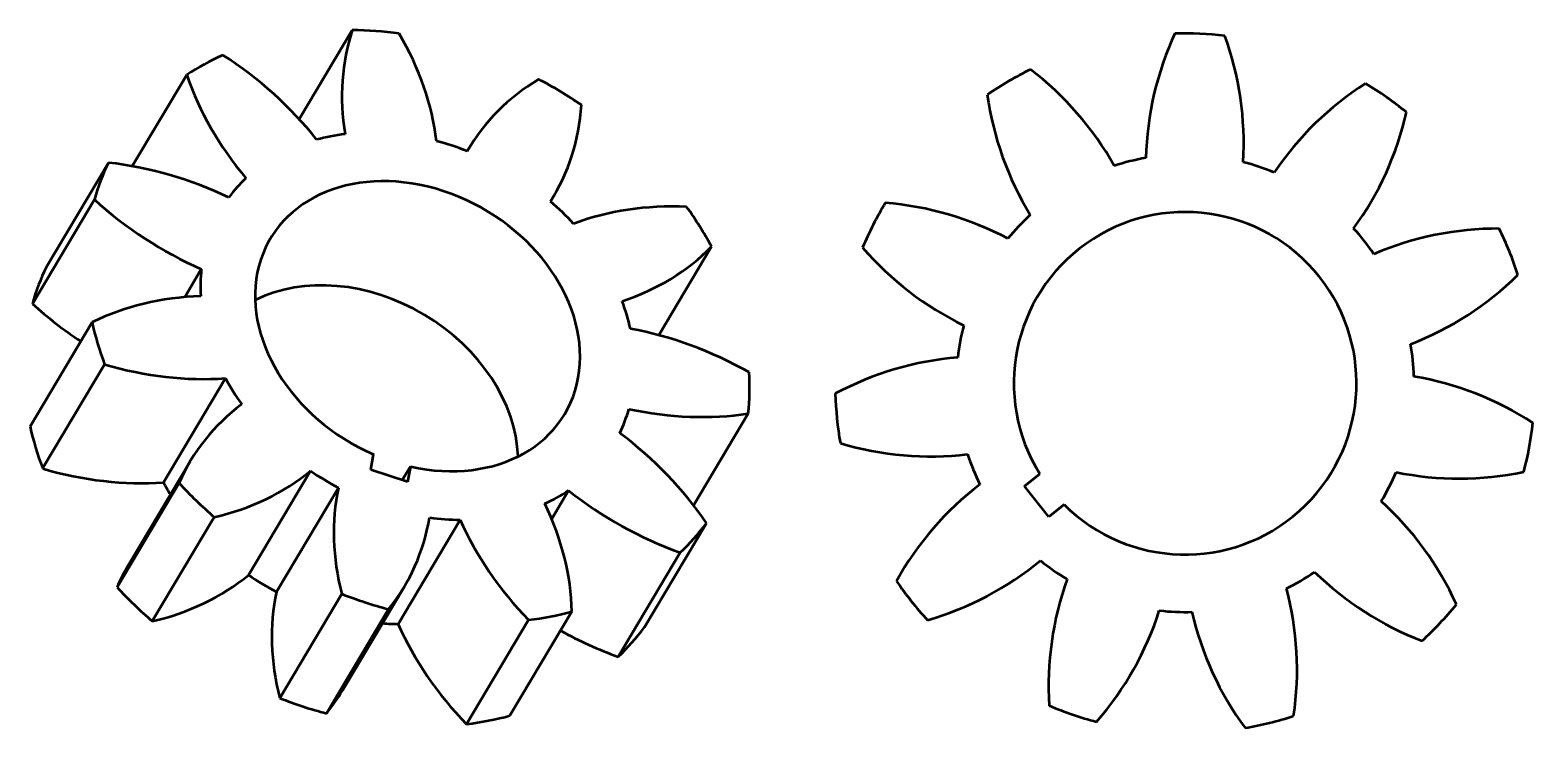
# Model space of a CAD drawing. Header units: millimetres. Extents: x 2.1 to 78.8, y 11.6 to 47.2.
import ezdxf

# ---------------------------------------------------------------- set-up
doc = ezdxf.new("R2010")
doc.units = ezdxf.units.MM
doc.header["$LTSCALE"] = 0.2
doc.layers.add('Visible (ISO)', color=7, linetype='Continuous', lineweight=50)

msp = doc.modelspace()

# ---------------------------------------------------------------- linework, layer by layer
at = {"layer": 'Visible (ISO)'}
for p, q in [((15.82, 42.677), (18.53, 47.232)), ((7.297, 40.276), (10.072, 44.94)), ((24.396, 41.046), (24.463, 41.159)), ((6.077, 40.453), (2.911, 35.131)), ((2.192, 33.25), (5.358, 38.572)), ((28.655, 38.476), (28.822, 38.755)), ((36.875, 36.168), (34.18, 31.639)), ((9.971, 33.589), (10.82, 35.016)), ((5.24, 32.304), (2.074, 26.983)), ((2.718, 24.827), (5.884, 30.149)), ((8.882, 24.119), (12.049, 29.441)), ((38.753, 27.642), (35.957, 22.943)), ((19.471, 24.757), (19.621, 25.547)), ((7.079, 19.867), (10.245, 25.189)), ((13.227, 19.389), (16.393, 24.71)), ((21.344, 24.144), (19.471, 24.757)), ((21.494, 24.934), (21.077, 24.232)), ((21.494, 24.934), (21.344, 24.144)), ((9.682, 24.091), (6.515, 18.77)), ((14.655, 18.527), (17.821, 23.849)), ((52.855, 23.931), (53.637, 24.554)), ((54.1, 22.366), (52.855, 23.931)), ((28.713, 22.257), (29.574, 23.705)), ((8.318, 17.024), (11.484, 22.345)), ((54.882, 22.989), (54.1, 22.366)), ((20.877, 16.885), (24.044, 22.206)), ((33.444, 16.716), (36.61, 22.037)), ((35.269, 20.531), (32.103, 15.21)), ((17.991, 18.421), (14.824, 13.099)), ((18.029, 13.488), (21.195, 18.809)), ((17.213, 12.318), (20.379, 17.639)), ((27.529, 17.094), (24.363, 11.772)), ((26.58, 12.203), (29.746, 17.524))]:
    msp.add_line(p, q, dxfattribs=at)
for centre, radius, start, end in [((75.1, 40.316), 16.047, 155.18866, 178.63591), ((61.062, 29.184), 17.874, 83.50794, 91.68976), ((48.005, 41.452), 16.047, 356.56179, 20.00904), ((61.062, 29.184), 17.874, 116.23521, 124.41703), ((43.445, 32.445), 16.047, 29.28907, 52.73631), ((66.853, 46.139), 16.047, 187.91593, 211.36318), ((78.891, 30.959), 16.047, 122.46139, 145.90864), ((61.062, 29.184), 17.874, 50.78067, 58.96249), ((56.711, 46.564), 16.047, 323.83452, 347.28177), ((61.062, 29.184), 11.688, 99.87158, 108.0534), ((61.062, 29.184), 11.687, 67.14431, 75.32612), ((61.062, 29.184), 17.874, 148.96249, 157.14431), ((44.478, 22.403), 16.047, 62.01634, 85.46359), ((61.062, 29.184), 11.688, 132.59885, 140.78067), ((61.062, 29.184), 8.75, 225.07037, 211.94551), ((61.062, 29.184), 11.687, 34.41703, 42.59885), ((77.02, 21.038), 16.047, 89.73412, 113.18136), ((61.062, 29.184), 17.874, 18.0534, 26.23521), ((56.767, 46.578), 16.047, 220.64321, 244.09045), ((66.798, 46.157), 16.047, 291.10725, 314.55449), ((61.062, 29.184), 11.687, 165.32612, 173.50794), ((61.062, 29.184), 11.687, 1.68976, 9.87158), ((50.776, 14.513), 16.047, 94.74361, 118.19086), ((70.083, 13.704), 16.047, 57.00684, 80.45409), ((61.062, 29.184), 17.874, 181.68976, 189.87158), ((61.062, 29.184), 17.874, 345.32612, 353.50794), ((48.045, 41.495), 16.047, 253.37048, 276.81773), ((61.062, 29.184), 11.688, 198.0534, 206.23521), ((61.062, 29.184), 11.687, 328.96249, 337.14431), ((75.064, 40.362), 16.047, 258.37997, 281.82722), ((60.341, 11.281), 16.047, 127.47088, 150.91813), ((60.282, 11.284), 16.047, 24.27957, 47.72682), ((43.455, 32.503), 16.047, 286.09775, 309.545), ((61.062, 29.184), 11.687, 230.78067, 238.96249), ((61.062, 29.184), 11.688, 296.23521, 304.41703), ((78.885, 31.017), 16.047, 225.6527, 249.09995), ((61.062, 29.184), 17.874, 214.41703, 222.59885), ((70.134, 13.733), 16.047, 160.19816, 183.6454), ((50.729, 14.547), 16.047, 351.5523, 14.99955), ((61.062, 29.184), 17.874, 312.59885, 320.78067), ((44.456, 22.457), 16.047, 318.82503, 342.27227), ((61.062, 29.184), 11.687, 263.50794, 271.68976), ((77.047, 21.091), 16.047, 192.92543, 216.37268), ((61.062, 29.184), 17.874, 247.14431, 255.32612), ((61.062, 29.184), 17.874, 279.87158, 288.0534)]:
    msp.add_arc(centre, radius, start, end, dxfattribs=at)
for centre, major_axis, start_param, end_param in [((33.222, 41.007), (-13.79, 8.205), 0.172445, 0.581677), ((21.864, 32.101), (15.361, -9.139), 2.062974, 2.205773), ((7.703, 42.953), (-13.79, 8.205), 3.68707, 4.096301), ((21.864, 32.101), (-15.361, 9.139), 5.775765, 5.918565), ((4.871, 35.5), (-13.79, 8.205), 4.258268, 4.6675), ((24.584, 46.232), (13.79, -8.205), 3.885237, 4.294468), ((38.254, 32.954), (-13.79, 8.205), 5.884432, 6.293664), ((21.864, 32.101), (15.361, -9.139), 1.491775, 1.634575), ((15.031, 46.96), (13.79, -8.205), 6.257464, 6.666695), ((21.864, 32.101), (-10.044, 5.976), 5.490166, 5.632965), ((21.864, 32.101), (-10.044, 5.976), 4.918967, 5.061767), ((21.864, 32.101), (-15.361, 9.139), 0.063778, 0.206578), ((7.434, 26.968), (-13.79, 8.205), 4.829467, 5.238699), ((21.864, 32.101), (-7.52, 4.474), 1.96331, 8.017423), ((21.864, 32.101), (-10.044, 5.976), 6.061364, 6.204164), ((15.082, 46.97), (13.79, -8.205), 4.456435, 4.865667), ((21.864, 32.101), (-10.044, 5.976), 4.347768, 4.490568), ((38.082, 24.631), (-13.79, 8.205), 5.313233, 5.722465), ((21.864, 32.101), (15.361, -9.139), 0.920576, 1.063376), ((24.529, 46.25), (13.79, -8.205), 5.686265, 6.095497), ((18.698, 26.779), (-15.361, 9.139), 0.063778, 0.206578), ((21.864, 32.101), (-10.044, 5.976), 0.349378, 0.492177), ((18.698, 26.779), (-7.52, 4.474), 3.609052, 5.815726), ((11.916, 41.649), (-13.79, 8.205), 1.314843, 1.51102), ((14.578, 20.065), (-13.79, 8.205), 5.400666, 5.809897), ((21.864, 32.101), (-10.044, 5.976), 3.77657, 3.919369), ((21.864, 32.101), (-15.361, 9.139), 0.634977, 0.777777), ((32.761, 18.679), (-13.79, 8.205), 4.742035, 5.151266), ((7.734, 42.987), (13.79, -8.205), 5.027634, 5.436866), ((21.864, 32.101), (10.044, -5.976), 4.062169, 4.204969), ((21.864, 32.101), (15.361, -9.139), 0.349378, 0.492177), ((24.036, 16.984), (-13.79, 8.205), 5.971864, 6.381096), ((21.864, 32.101), (10.044, -5.976), 0.063778, 0.206578), ((33.18, 41.047), (13.79, -8.205), 5.115066, 5.524298), ((18.698, 26.779), (-15.361, 9.139), 0.634977, 0.777777), ((23.981, 16.988), (-13.79, 8.205), 4.170836, 4.580068), ((4.568, 37.666), (-13.79, 8.205), 1.886041, 2.295273), ((4.872, 35.548), (13.79, -8.205), 5.598833, 6.008064), ((21.864, 32.101), (10.044, -5.976), 4.633368, 4.776167), ((18.698, 26.779), (-10.044, 5.976), 0.920576, 0.986127), ((21.864, 32.101), (-15.361, 9.139), 1.206176, 1.348975), ((32.804, 18.702), (-13.79, 8.205), 0.259878, 0.669109), ((21.864, 32.101), (10.044, -5.976), 5.775765, 5.918565), ((14.528, 20.095), (-13.79, 8.205), 3.599637, 4.008869), ((38.239, 33.004), (13.79, -8.205), 4.543868, 4.953099), ((7.404, 27.014), (13.79, -8.205), 6.170031, 6.579263), ((21.864, 32.101), (10.044, -5.976), 5.204566, 5.347366), ((38.098, 24.674), (13.79, -8.205), 3.972669, 4.381901), ((21.864, 32.101), (15.361, -9.139), 6.061364, 6.204164), ((20.869, 11.662), (-13.79, 8.205), 0, 0.097911), ((1.705, 30.227), (13.79, -8.205), 5.598833, 6.008064), ((18.698, 26.779), (-10.044, 5.976), 1.491775, 1.634575), ((18.698, 26.779), (-15.361, 9.139), 1.206176, 1.348975), ((29.638, 13.38), (-13.79, 8.205), 0.259878, 0.669109), ((21.864, 32.101), (-15.361, 9.139), 1.777374, 1.920174), ((18.698, 26.779), (-10.044, 5.976), 2.132096, 2.205773), ((34.932, 19.352), (-13.79, 8.205), 0.831076, 1.240308), ((21.864, 32.101), (-15.361, 9.139), 2.348573, 2.491373), ((35.073, 27.682), (-13.79, 8.205), 1.609205, 1.811507), ((18.698, 26.779), (15.361, -9.139), 6.061364, 6.204164), ((18.698, 26.779), (-15.361, 9.139), 1.777374, 1.920174), ((4.238, 21.693), (13.79, -8.205), 6.170031, 6.283185), ((18.698, 26.779), (-15.361, 9.139), 2.348573, 2.491373)]:
    msp.add_ellipse(centre, major_axis=major_axis, ratio=0.785222, start_param=start_param, end_param=end_param, dxfattribs=at)

doc.saveas('drawing.dxf')
